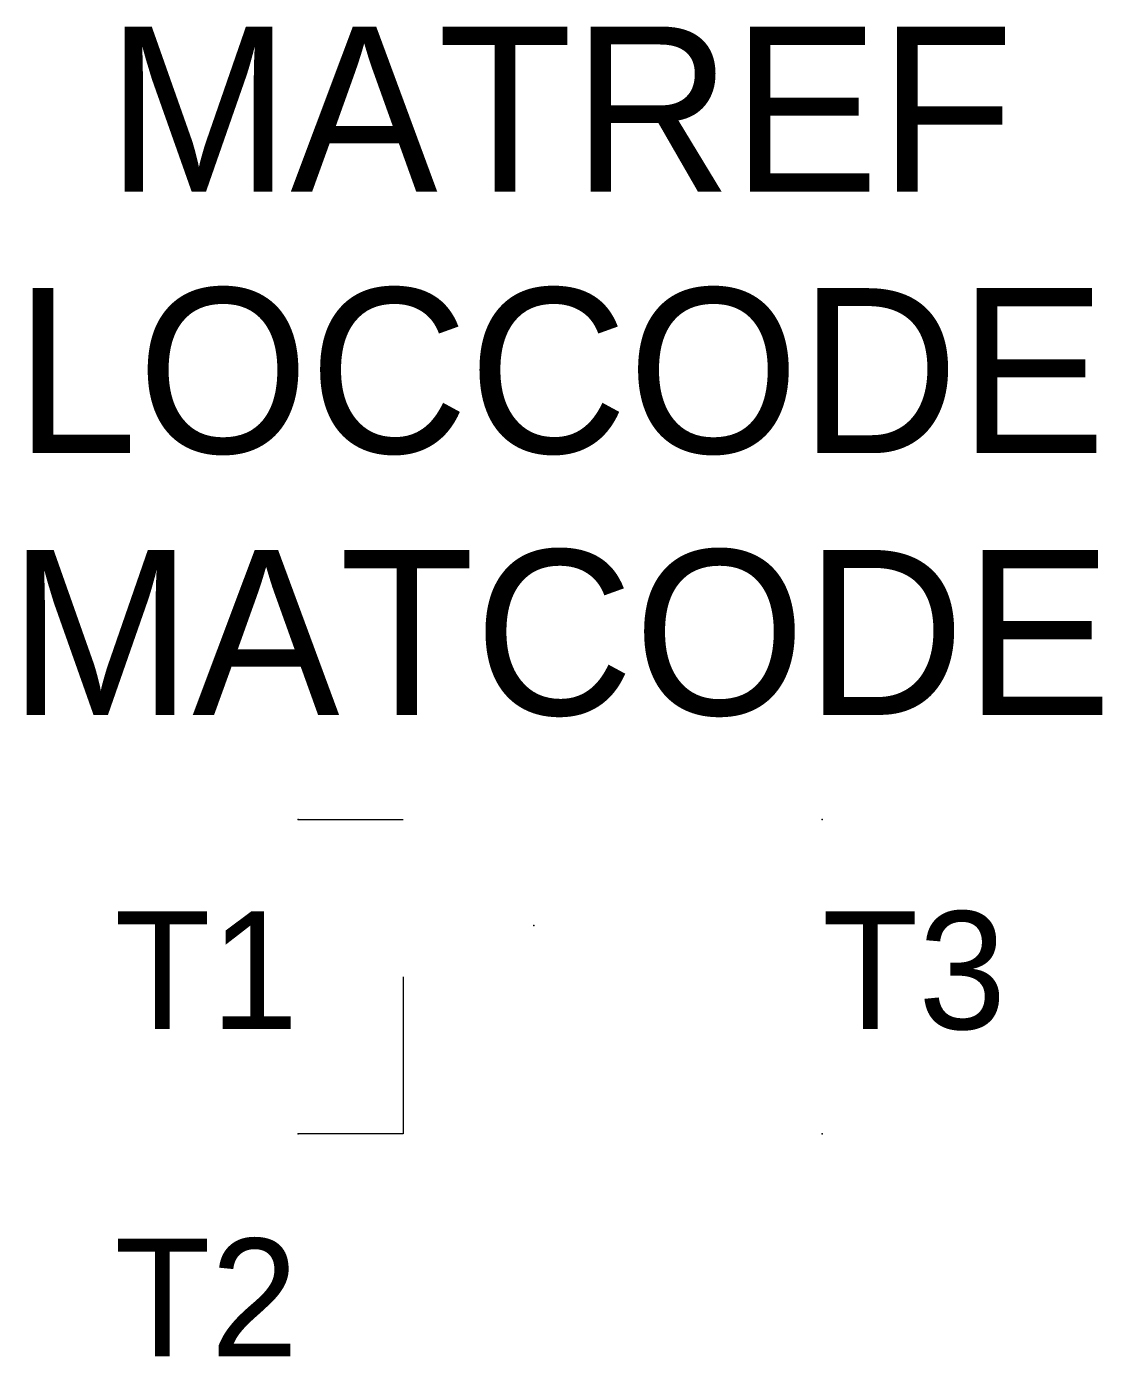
# Model space of a CAD drawing. Extents: x -10.2 to 10.3, y -10.2 to 15.1.
import ezdxf
from ezdxf.enums import TextEntityAlignment as Align

# ---------------------------------------------------------------- set-up
doc = ezdxf.new("R2010")
doc.units = 0
doc.layers.get('0').update_dxf_attribs({"linetype": 'CONTINUOUS'})
for name, color, linetype in [('A', 7, 'CONTINUOUS'), ('C', 6, 'CONTINUOUS'), ('T2', 7, 'CONTINUOUS')]:
    doc.layers.add(name, color=color, linetype=linetype)

msp = doc.modelspace()

# ---------------------------------------------------------------- linework, layer by layer
at = {"color": 0}
for p, q in [((-5, 0), (-3, 0)), ((-3, -3), (-3, -6)), ((-3, -6), (-5, -6))]:
    msp.add_line(p, q, dxfattribs=at)
at = {"layer": 'A', "color": 0, "linetype": 'CONTINUOUS'}
msp.add_point((-0.5, -2.021), dxfattribs=at)
at = {"layer": 'C', "color": 0, "linetype": 'CONTINUOUS'}
for p in [(-5, 0), (5, 0), (-5, -6), (5, -6)]:
    msp.add_point(p, dxfattribs=at)

# ---------------------------------------------------------------- texts
at = {"color": 0, "linetype": 'CONTINUOUS'}
for tag, p in [('MATREF', (0, 11.995)), ('LOCCODE', (0, 7)), ('MATCODE', (0, 2))]:
    msp.add_attdef(tag, text='', height=3.15, dxfattribs=at).set_placement(p, align=Align.CENTER)
at = {"layer": 'T2', "color": 0, "linetype": 'CONTINUOUS'}
for tag, p in [('T1', (-5, -4)), ('T2', (-5, -10.25))]:
    msp.add_attdef(tag, text='', height=2.25, dxfattribs=at).set_placement(p, align=Align.RIGHT)
msp.add_attdef('T3', (5, -4), '', height=2.25, dxfattribs=at)

doc.saveas('drawing.dxf')
